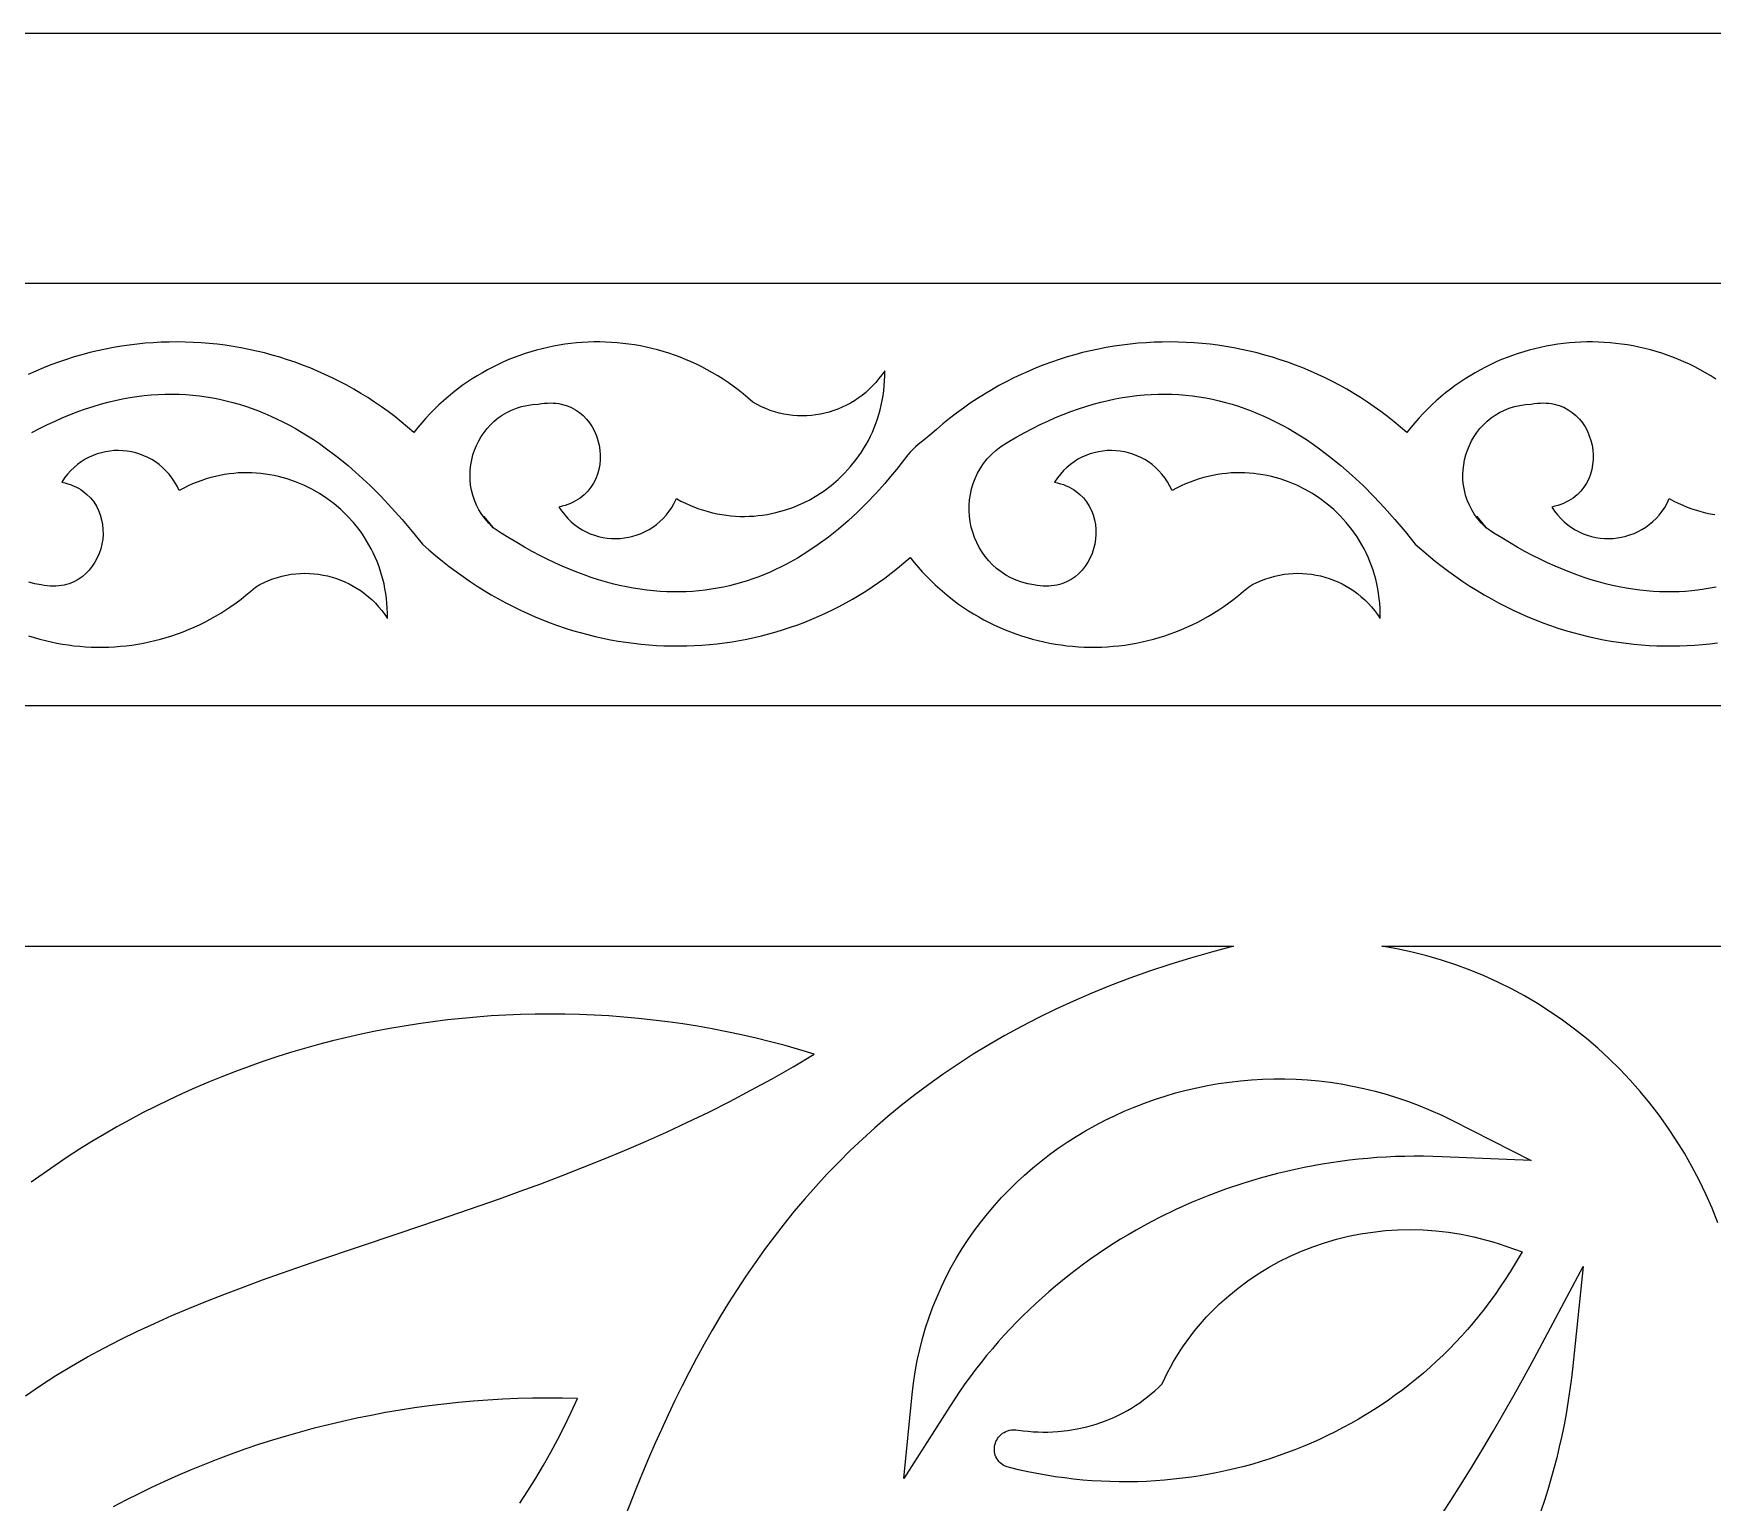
# Model space of a CAD drawing. Extents: x -445 to 570, y -1313 to 85.
# Drawn here: x -199.4 to -112, y 8.6 to 85 of the extents above; entities that cross this region are included whole.
import ezdxf

# ---------------------------------------------------------------- set-up
doc = ezdxf.new("R2010")
doc.units = 0
doc.layers.add('LAYER_1', color=18, linetype='CONTINUOUS')

msp = doc.modelspace()

# ---------------------------------------------------------------- linework, layer by layer
at = {"layer": 'LAYER_1'}
for points in [[(-444.999, -85), (445.001, -85), (445.001, 85), (-444.999, 85)], [(-153.642, 14.161), (-153.572, 14.761), (-153.483, 15.354), (-153.375, 15.938), (-153.248, 16.514), (-153.103, 17.081), (-152.94, 17.64), (-152.76, 18.189), (-152.562, 18.729), (-152.347, 19.26), (-152.116, 19.781), (-151.869, 20.292), (-151.606, 20.793), (-151.328, 21.284), (-151.035, 21.765), (-150.727, 22.235), (-150.405, 22.694), (-150.07, 23.143), (-149.72, 23.58), (-149.358, 24.006), (-148.983, 24.42), (-148.595, 24.823), (-148.196, 25.214), (-147.785, 25.593), (-147.362, 25.96), (-146.929, 26.314), (-146.485, 26.656), (-146.032, 26.984), (-145.568, 27.3), (-145.095, 27.603), (-144.613, 27.892), (-144.122, 28.168), (-143.623, 28.429), (-143.116, 28.677), (-142.602, 28.911), (-142.08, 29.131), (-141.552, 29.336), (-141.017, 29.526), (-140.476, 29.701), (-139.929, 29.862), (-139.378, 30.007), (-138.821, 30.136), (-138.259, 30.251), (-137.694, 30.349), (-137.124, 30.431), (-136.551, 30.497), (-135.975, 30.546), (-135.397, 30.579), (-134.816, 30.596), (-134.233, 30.595), (-133.648, 30.577), (-133.062, 30.542), (-132.476, 30.489), (-131.888, 30.419), (-131.301, 30.331), (-130.714, 30.224), (-130.128, 30.1), (-129.542, 29.957), (-128.958, 29.795), (-128.376, 29.614), (-127.796, 29.415), (-127.218, 29.196), (-126.643, 28.958), (-126.071, 28.7), (-125.503, 28.423), (-121.413, 26.345), (-126.052, 26.543), (-126.54, 26.559), (-127.027, 26.568), (-127.513, 26.569), (-127.997, 26.563), (-128.481, 26.548), (-128.963, 26.526), (-129.444, 26.496), (-129.924, 26.458), (-130.402, 26.413), (-130.878, 26.36), (-131.353, 26.3), (-131.825, 26.232), (-132.296, 26.157), (-132.765, 26.075), (-133.232, 25.985), (-133.696, 25.888), (-134.158, 25.783), (-134.618, 25.672), (-135.076, 25.553), (-135.53, 25.427), (-136.432, 25.155), (-137.323, 24.854), (-138.201, 24.526), (-139.067, 24.171), (-139.92, 23.79), (-140.759, 23.381), (-141.172, 23.167), (-141.582, 22.947), (-141.988, 22.72), (-142.391, 22.487), (-142.789, 22.247), (-143.183, 22.002), (-143.572, 21.75), (-143.958, 21.491), (-144.339, 21.227), (-144.715, 20.957), (-145.087, 20.68), (-145.455, 20.397), (-145.817, 20.109), (-146.175, 19.814), (-146.527, 19.514), (-146.875, 19.208), (-147.218, 18.896), (-147.555, 18.578), (-147.887, 18.255), (-148.214, 17.926), (-148.535, 17.591), (-148.851, 17.251), (-149.161, 16.905), (-149.465, 16.554), (-149.763, 16.197), (-150.056, 15.835), (-150.342, 15.468), (-150.623, 15.095), (-150.897, 14.717), (-151.165, 14.334), (-151.427, 13.946), (-151.682, 13.552), (-154.074, 9.791)], [(-140.629, 14.717), (-140.489, 15.015), (-140.342, 15.308), (-140.188, 15.597), (-140.028, 15.88), (-139.862, 16.159), (-139.689, 16.433), (-139.509, 16.701), (-139.324, 16.965), (-139.133, 17.223), (-138.936, 17.476), (-138.733, 17.724), (-138.524, 17.967), (-138.31, 18.204), (-138.091, 18.436), (-137.867, 18.663), (-137.637, 18.884), (-137.163, 19.309), (-136.671, 19.711), (-136.16, 20.091), (-135.633, 20.447), (-135.09, 20.779), (-134.531, 21.087), (-133.959, 21.37), (-133.375, 21.628), (-132.778, 21.861), (-132.17, 22.067), (-131.553, 22.247), (-130.926, 22.401), (-130.292, 22.527), (-129.651, 22.626), (-129.004, 22.696), (-128.352, 22.738), (-127.696, 22.752), (-127.038, 22.736), (-126.377, 22.69), (-126.047, 22.656), (-125.716, 22.614), (-125.385, 22.565), (-125.055, 22.508), (-124.724, 22.443), (-124.395, 22.37), (-124.065, 22.29), (-123.736, 22.202), (-123.409, 22.106), (-123.082, 22.002), (-121.875, 21.602), (-122.516, 20.557), (-122.766, 20.158), (-123.024, 19.766), (-123.29, 19.381), (-123.563, 19.002), (-123.844, 18.63), (-124.132, 18.264), (-124.427, 17.905), (-124.729, 17.553), (-125.037, 17.208), (-125.353, 16.87), (-125.675, 16.539), (-126.004, 16.215), (-126.339, 15.898), (-126.68, 15.588), (-127.027, 15.285), (-127.38, 14.989), (-127.739, 14.701), (-128.103, 14.42), (-128.473, 14.147), (-128.848, 13.881), (-129.229, 13.622), (-129.614, 13.371), (-130.005, 13.128), (-130.4, 12.892), (-130.8, 12.664), (-131.204, 12.444), (-131.613, 12.232), (-132.026, 12.027), (-132.443, 11.831), (-132.864, 11.642), (-133.289, 11.461), (-133.718, 11.289), (-134.15, 11.125), (-134.586, 10.969), (-135.025, 10.821), (-135.467, 10.681), (-135.913, 10.55), (-136.361, 10.427), (-136.811, 10.313), (-137.265, 10.207), (-137.721, 10.11), (-138.179, 10.022), (-138.639, 9.942), (-139.102, 9.871), (-139.566, 9.808), (-140.033, 9.755), (-140.5, 9.71), (-140.97, 9.675), (-141.441, 9.648), (-141.913, 9.631), (-142.386, 9.622), (-142.86, 9.623), (-143.335, 9.633), (-143.81, 9.652), (-144.286, 9.681), (-144.763, 9.718), (-145.24, 9.766), (-145.717, 9.823), (-146.194, 9.889), (-146.671, 9.965), (-147.147, 10.051), (-147.623, 10.146), (-148.099, 10.251), (-148.574, 10.366), (-148.691, 10.401), (-148.798, 10.444), (-148.895, 10.495), (-148.982, 10.553), (-149.06, 10.616), (-149.129, 10.686), (-149.188, 10.76), (-149.239, 10.839), (-149.28, 10.921), (-149.313, 11.006), (-149.337, 11.094), (-149.353, 11.183), (-149.361, 11.273), (-149.36, 11.364), (-149.351, 11.454), (-149.335, 11.543), (-149.311, 11.631), (-149.279, 11.717), (-149.24, 11.8), (-149.194, 11.879), (-149.141, 11.954), (-149.08, 12.024), (-149.013, 12.089), (-148.939, 12.148), (-148.859, 12.199), (-148.772, 12.244), (-148.679, 12.28), (-148.581, 12.308), (-148.476, 12.326), (-148.365, 12.335), (-148.249, 12.332), (-148.127, 12.319), (-147.868, 12.282), (-147.608, 12.253), (-147.349, 12.231), (-147.089, 12.218), (-146.831, 12.211), (-146.572, 12.213), (-146.058, 12.238), (-145.549, 12.293), (-145.045, 12.377), (-144.548, 12.489), (-144.06, 12.63), (-143.582, 12.798), (-143.115, 12.994), (-142.661, 13.216), (-142.439, 13.338), (-142.221, 13.466), (-142.007, 13.6), (-141.796, 13.741), (-141.59, 13.888), (-141.389, 14.041), (-141.191, 14.201), (-140.999, 14.367), (-140.811, 14.539)]]:
    msp.add_lwpolyline(points, close=True, dxfattribs=at)
for points in [[(-206.76, 72.007), (-155.07, 72.007), (-103.38, 72.007), (-51.689, 72.007), (0.001, 72.007), (51.691, 72.007)], [(-111.797, 67.011), (-112.067, 67.182), (-112.341, 67.345), (-112.617, 67.5), (-112.895, 67.647), (-113.177, 67.786), (-113.461, 67.917), (-113.747, 68.04), (-114.035, 68.155), (-114.326, 68.262), (-114.618, 68.362), (-114.912, 68.454), (-115.208, 68.538), (-115.505, 68.614), (-115.803, 68.682), (-116.102, 68.742), (-116.403, 68.795), (-116.704, 68.84), (-117.006, 68.878), (-117.308, 68.907), (-117.611, 68.929), (-117.914, 68.943), (-118.217, 68.95), (-118.52, 68.949), (-118.823, 68.941), (-119.125, 68.924), (-119.427, 68.9), (-119.728, 68.869), (-120.028, 68.83), (-120.327, 68.784), (-120.626, 68.73), (-120.922, 68.668), (-121.218, 68.599), (-121.511, 68.523), (-121.803, 68.439), (-122.093, 68.348), (-122.382, 68.249), (-122.667, 68.143), (-122.951, 68.029), (-123.232, 67.908), (-123.51, 67.78), (-123.786, 67.644), (-124.058, 67.502), (-124.328, 67.351), (-124.594, 67.194), (-124.857, 67.029), (-125.116, 66.857), (-125.371, 66.678), (-125.623, 66.491), (-125.87, 66.298), (-126.114, 66.097), (-126.353, 65.889), (-126.588, 65.673), (-126.818, 65.451), (-127.043, 65.222), (-127.263, 64.985), (-127.478, 64.741), (-127.688, 64.491), (-127.893, 64.233), (-128.221, 64.519), (-128.553, 64.796), (-128.891, 65.065), (-129.235, 65.325), (-129.583, 65.576), (-129.935, 65.818), (-130.292, 66.051), (-130.654, 66.275), (-131.02, 66.491), (-131.39, 66.697), (-131.764, 66.895), (-132.141, 67.084), (-132.522, 67.264), (-132.906, 67.434), (-133.294, 67.596), (-133.685, 67.749), (-134.078, 67.893), (-134.474, 68.027), (-134.873, 68.153), (-135.274, 68.269), (-135.677, 68.377), (-136.083, 68.475), (-136.49, 68.564), (-136.899, 68.644), (-137.309, 68.714), (-137.721, 68.776), (-138.134, 68.828), (-138.548, 68.871), (-138.963, 68.905), (-139.378, 68.929), (-139.794, 68.944), (-140.211, 68.95), (-140.627, 68.946), (-141.044, 68.933), (-141.46, 68.911), (-141.876, 68.879), (-142.292, 68.838), (-142.707, 68.788), (-143.121, 68.728), (-143.535, 68.658), (-143.947, 68.579), (-144.358, 68.491), (-144.767, 68.393), (-145.174, 68.285), (-145.58, 68.168), (-145.984, 68.041), (-146.386, 67.905), (-146.785, 67.759), (-147.182, 67.603), (-147.576, 67.438), (-147.967, 67.263), (-148.356, 67.078), (-148.741, 66.883), (-149.123, 66.679), (-149.501, 66.465), (-149.876, 66.241), (-150.247, 66.008), (-150.614, 65.765), (-150.977, 65.511), (-151.335, 65.248), (-151.689, 64.975), (-152.038, 64.693), (-152.382, 64.4), (-152.722, 64.097), (-153.017, 63.849), (-153.322, 63.609), (-153.47, 63.485), (-153.613, 63.356), (-153.746, 63.219), (-153.869, 63.071), (-154.161, 62.687), (-154.458, 62.311), (-154.761, 61.943), (-155.07, 61.581), (-155.53, 61.067), (-156.002, 60.571), (-156.485, 60.094), (-156.979, 59.638), (-157.484, 59.203), (-158, 58.791), (-158.527, 58.403), (-159.066, 58.039), (-159.616, 57.7), (-160.177, 57.388), (-160.462, 57.242), (-160.749, 57.103), (-161.04, 56.972), (-161.333, 56.847), (-161.629, 56.731), (-161.928, 56.621), (-162.23, 56.519), (-162.535, 56.425), (-162.843, 56.339), (-163.153, 56.261), (-163.467, 56.191), (-163.783, 56.129), (-164.102, 56.076), (-164.424, 56.031), (-164.749, 55.995), (-165.077, 55.968), (-165.408, 55.949), (-165.741, 55.94), (-166.078, 55.94), (-166.418, 55.949), (-166.76, 55.967), (-167.105, 55.995), (-167.454, 56.033), (-167.805, 56.08), (-168.159, 56.137), (-168.516, 56.205), (-168.877, 56.282), (-169.24, 56.37), (-169.606, 56.468), (-169.975, 56.577), (-170.347, 56.696), (-170.722, 56.826), (-171.1, 56.968), (-171.481, 57.12), (-171.864, 57.283), (-172.251, 57.458), (-172.641, 57.644), (-173.034, 57.841), (-173.43, 58.051), (-173.829, 58.272), (-174.231, 58.505), (-174.636, 58.75), (-175.044, 59.007), (-175.455, 59.277), (-175.941, 59.874), (-175.467, 59.296), (-175.683, 59.511), (-175.876, 59.736), (-176.047, 59.97), (-176.196, 60.212), (-176.324, 60.46), (-176.431, 60.714), (-176.516, 60.972), (-176.582, 61.234), (-176.628, 61.498), (-176.654, 61.763), (-176.661, 62.028), (-176.649, 62.292), (-176.619, 62.554), (-176.572, 62.813), (-176.506, 63.068), (-176.424, 63.317), (-176.325, 63.56), (-176.209, 63.796), (-176.078, 64.023), (-175.931, 64.241), (-175.769, 64.448), (-175.593, 64.643), (-175.402, 64.825), (-175.197, 64.993), (-174.978, 65.147), (-174.747, 65.284), (-174.502, 65.404), (-174.246, 65.506), (-173.977, 65.588), (-173.697, 65.65), (-173.406, 65.691), (-173.104, 65.709), (-172.942, 65.739), (-172.783, 65.76), (-172.627, 65.772), (-172.476, 65.777), (-172.328, 65.773), (-172.184, 65.762), (-172.044, 65.744), (-171.908, 65.718), (-171.647, 65.646), (-171.403, 65.548), (-171.175, 65.426), (-170.964, 65.282), (-170.771, 65.119), (-170.595, 64.937), (-170.438, 64.74), (-170.299, 64.528), (-170.179, 64.304), (-170.079, 64.07), (-169.998, 63.828), (-169.938, 63.58), (-169.898, 63.327), (-169.879, 63.072), (-169.881, 62.817), (-169.905, 62.564), (-169.951, 62.314), (-170.02, 62.069), (-170.111, 61.832), (-170.226, 61.604), (-170.365, 61.388), (-170.527, 61.186), (-170.714, 60.998), (-170.817, 60.911), (-170.926, 60.828), (-171.042, 60.75), (-171.164, 60.677), (-171.292, 60.609), (-171.427, 60.547), (-171.568, 60.491), (-171.715, 60.441), (-171.87, 60.397), (-172.031, 60.359), (-171.886, 60.144), (-171.73, 59.944), (-171.564, 59.76), (-171.388, 59.59), (-171.204, 59.436), (-171.012, 59.297), (-170.814, 59.173), (-170.609, 59.064), (-170.399, 58.97), (-170.184, 58.89), (-169.965, 58.826), (-169.744, 58.776), (-169.52, 58.741), (-169.295, 58.721), (-169.069, 58.715), (-168.844, 58.724), (-168.619, 58.747), (-168.397, 58.785), (-168.177, 58.837), (-167.96, 58.904), (-167.747, 58.984), (-167.54, 59.079), (-167.338, 59.188), (-167.143, 59.311), (-166.955, 59.448), (-166.775, 59.599), (-166.604, 59.764), (-166.443, 59.943), (-166.293, 60.136), (-166.154, 60.342), (-166.027, 60.562), (-165.913, 60.796), (-165.681, 60.672), (-165.448, 60.557), (-165.213, 60.452), (-164.977, 60.356), (-164.741, 60.269), (-164.504, 60.19), (-164.266, 60.121), (-164.028, 60.06), (-163.789, 60.008), (-163.551, 59.964), (-163.312, 59.929), (-163.074, 59.902), (-162.836, 59.884), (-162.599, 59.873), (-162.362, 59.87), (-162.126, 59.876), (-161.891, 59.889), (-161.658, 59.91), (-161.426, 59.938), (-161.195, 59.974), (-160.966, 60.018), (-160.739, 60.068), (-160.292, 60.191), (-159.854, 60.342), (-159.426, 60.52), (-159.011, 60.724), (-158.609, 60.954), (-158.222, 61.209), (-157.85, 61.488), (-157.496, 61.79), (-157.161, 62.114), (-156.846, 62.46), (-156.552, 62.827), (-156.413, 63.017), (-156.28, 63.213), (-156.154, 63.414), (-156.033, 63.619), (-155.919, 63.829), (-155.811, 64.043), (-155.709, 64.261), (-155.615, 64.484), (-155.527, 64.711), (-155.447, 64.942), (-155.374, 65.177), (-155.308, 65.416), (-155.25, 65.659), (-155.2, 65.906), (-155.158, 66.156), (-155.124, 66.409), (-155.098, 66.666), (-155.08, 66.926), (-155.071, 67.189), (-155.071, 67.456), (-155.216, 67.243), (-155.369, 67.04), (-155.531, 66.846), (-155.7, 66.662), (-155.876, 66.488), (-156.06, 66.324), (-156.249, 66.17), (-156.445, 66.025), (-156.647, 65.891), (-156.854, 65.767), (-157.066, 65.653), (-157.282, 65.55), (-157.503, 65.457), (-157.727, 65.375), (-157.955, 65.304), (-158.185, 65.243), (-158.418, 65.193), (-158.653, 65.154), (-158.89, 65.127), (-159.128, 65.11), (-159.367, 65.105), (-159.606, 65.111), (-159.846, 65.128), (-160.085, 65.158), (-160.324, 65.198), (-160.561, 65.251), (-160.797, 65.315), (-161.031, 65.391), (-161.263, 65.48), (-161.492, 65.58), (-161.718, 65.693), (-161.941, 65.818), (-162.189, 66.037), (-162.442, 66.248), (-162.698, 66.451), (-162.958, 66.646), (-163.221, 66.832), (-163.488, 67.011), (-163.758, 67.182), (-164.031, 67.345), (-164.307, 67.5), (-164.586, 67.647), (-164.867, 67.786), (-165.151, 67.917), (-165.437, 68.04), (-165.726, 68.155), (-166.016, 68.262), (-166.308, 68.362), (-166.602, 68.454), (-166.898, 68.538), (-167.195, 68.614), (-167.493, 68.682), (-167.793, 68.742), (-168.093, 68.795), (-168.394, 68.84), (-168.696, 68.878), (-168.999, 68.907), (-169.301, 68.929), (-169.604, 68.943), (-169.907, 68.95), (-170.21, 68.949), (-170.513, 68.941), (-170.815, 68.924), (-171.117, 68.9), (-171.418, 68.869), (-171.718, 68.83), (-172.018, 68.784), (-172.316, 68.73), (-172.613, 68.668), (-172.908, 68.599), (-173.202, 68.523), (-173.494, 68.439), (-173.784, 68.348), (-174.072, 68.249), (-174.358, 68.143), (-174.641, 68.029), (-174.922, 67.908), (-175.2, 67.78), (-175.476, 67.644), (-175.748, 67.502), (-176.018, 67.351), (-176.284, 67.194), (-176.547, 67.029), (-176.806, 66.857), (-177.062, 66.678), (-177.313, 66.491), (-177.561, 66.298), (-177.804, 66.097), (-178.043, 65.889), (-178.278, 65.673), (-178.508, 65.451), (-178.733, 65.222), (-178.953, 64.985), (-179.169, 64.741), (-179.379, 64.491), (-179.583, 64.233), (-179.911, 64.519), (-180.244, 64.796), (-180.582, 65.065), (-180.925, 65.325), (-181.273, 65.576), (-181.626, 65.818), (-181.983, 66.051), (-182.344, 66.275), (-182.71, 66.491), (-183.08, 66.697), (-183.454, 66.895), (-183.831, 67.084), (-184.212, 67.264), (-184.597, 67.434), (-184.984, 67.596), (-185.375, 67.749), (-185.768, 67.893), (-186.164, 68.027), (-186.563, 68.153), (-186.964, 68.269), (-187.368, 68.377), (-187.773, 68.475), (-188.18, 68.564), (-188.589, 68.644), (-188.999, 68.714), (-189.411, 68.776), (-189.824, 68.828), (-190.238, 68.871), (-190.653, 68.905), (-191.068, 68.929), (-191.484, 68.944), (-191.901, 68.95), (-192.317, 68.946), (-192.734, 68.933), (-193.151, 68.911), (-193.567, 68.879), (-193.982, 68.838), (-194.397, 68.788), (-194.812, 68.728), (-195.225, 68.658), (-195.637, 68.579), (-196.048, 68.491), (-196.457, 68.393), (-196.865, 68.285), (-197.271, 68.168), (-197.674, 68.041), (-198.076, 67.905), (-198.475, 67.759), (-198.872, 67.603), (-199.266, 67.438), (-199.658, 67.263)], [(-199.473, 64.232), (-199.067, 64.446), (-198.662, 64.647), (-198.26, 64.836), (-197.861, 65.012), (-197.464, 65.175), (-197.07, 65.327), (-196.678, 65.466), (-196.288, 65.593), (-195.901, 65.709), (-195.516, 65.812), (-195.134, 65.904), (-194.755, 65.984), (-194.377, 66.053), (-194.003, 66.111), (-193.63, 66.157), (-193.261, 66.192), (-192.893, 66.217), (-192.528, 66.231), (-192.166, 66.234), (-191.806, 66.226), (-191.448, 66.209), (-191.093, 66.181), (-190.741, 66.142), (-190.391, 66.094), (-190.043, 66.036), (-189.698, 65.968), (-189.355, 65.891), (-189.014, 65.804), (-188.676, 65.707), (-188.341, 65.602), (-188.008, 65.487), (-187.677, 65.363), (-187.349, 65.231), (-187.023, 65.089), (-186.7, 64.939), (-186.379, 64.781), (-186.06, 64.614), (-185.744, 64.439), (-185.431, 64.256), (-185.119, 64.064), (-184.811, 63.865), (-184.504, 63.659), (-184.2, 63.444), (-183.6, 62.993), (-183.009, 62.513), (-182.427, 62.006), (-181.856, 61.471), (-181.293, 60.911), (-180.741, 60.325), (-180.198, 59.716), (-179.665, 59.084), (-179.141, 58.43), (-178.797, 58.125), (-178.449, 57.828), (-178.098, 57.541), (-177.743, 57.263), (-177.385, 56.995), (-177.024, 56.735), (-176.66, 56.485), (-176.293, 56.244), (-175.924, 56.013), (-175.552, 55.79), (-175.177, 55.577), (-174.8, 55.372), (-174.421, 55.177), (-174.039, 54.991), (-173.656, 54.814), (-173.271, 54.646), (-172.884, 54.486), (-172.496, 54.336), (-172.106, 54.195), (-171.714, 54.062), (-171.322, 53.939), (-170.928, 53.824), (-170.534, 53.718), (-170.138, 53.621), (-169.742, 53.533), (-169.345, 53.454), (-168.948, 53.383), (-168.55, 53.321), (-168.153, 53.267), (-167.755, 53.222), (-167.357, 53.186), (-166.959, 53.159), (-166.562, 53.14), (-166.165, 53.129), (-165.768, 53.127), (-165.373, 53.134), (-164.978, 53.149), (-164.584, 53.172), (-164.19, 53.204), (-163.799, 53.245), (-163.408, 53.293), (-163.019, 53.35), (-162.631, 53.416), (-162.245, 53.489), (-161.861, 53.571), (-161.479, 53.661), (-161.099, 53.76), (-160.721, 53.866), (-160.345, 53.981), (-159.972, 54.104), (-159.601, 54.235), (-159.233, 54.374), (-158.867, 54.521), (-158.505, 54.676), (-158.146, 54.84), (-157.79, 55.011), (-157.437, 55.19), (-157.087, 55.377), (-156.742, 55.572), (-156.399, 55.775), (-156.061, 55.986), (-155.727, 56.205), (-155.396, 56.431), (-155.07, 56.665), (-154.731, 56.92), (-154.397, 57.184), (-154.069, 57.456), (-153.746, 57.736), (-153.541, 57.48), (-153.33, 57.231), (-153.115, 56.99), (-152.894, 56.755), (-152.669, 56.527), (-152.439, 56.306), (-152.204, 56.093), (-151.965, 55.887), (-151.721, 55.687), (-151.474, 55.495), (-151.222, 55.31), (-150.967, 55.133), (-150.708, 54.962), (-150.445, 54.799), (-150.179, 54.643), (-149.91, 54.494), (-149.638, 54.352), (-149.363, 54.218), (-149.085, 54.091), (-148.804, 53.971), (-148.521, 53.859), (-148.236, 53.754), (-147.949, 53.656), (-147.659, 53.566), (-147.368, 53.483), (-147.075, 53.408), (-146.78, 53.34), (-146.484, 53.279), (-146.186, 53.226), (-145.888, 53.18), (-145.588, 53.142), (-145.288, 53.111), (-144.987, 53.088), (-144.685, 53.073), (-144.384, 53.065), (-144.081, 53.064), (-143.779, 53.072), (-143.477, 53.086), (-143.175, 53.109), (-142.874, 53.139), (-142.573, 53.177), (-142.272, 53.222), (-141.973, 53.275), (-141.674, 53.336), (-141.377, 53.404), (-141.081, 53.481), (-140.786, 53.565), (-140.493, 53.657), (-140.201, 53.756), (-139.912, 53.864), (-139.624, 53.979), (-139.339, 54.102), (-139.056, 54.233), (-138.775, 54.372), (-138.497, 54.518), (-138.222, 54.673), (-137.95, 54.835), (-137.68, 55.006), (-137.414, 55.184), (-137.152, 55.371), (-136.893, 55.565), (-136.637, 55.768), (-136.386, 55.978), (-136.138, 56.196), (-135.915, 56.321), (-135.689, 56.434), (-135.46, 56.535), (-135.228, 56.623), (-134.994, 56.699), (-134.758, 56.764), (-134.521, 56.816), (-134.282, 56.857), (-134.043, 56.886), (-133.803, 56.904), (-133.564, 56.91), (-133.325, 56.904), (-133.087, 56.888), (-132.85, 56.86), (-132.615, 56.821), (-132.382, 56.771), (-132.152, 56.711), (-131.924, 56.639), (-131.7, 56.557), (-131.479, 56.464), (-131.263, 56.361), (-131.051, 56.247), (-130.844, 56.123), (-130.642, 55.989), (-130.446, 55.845), (-130.257, 55.69), (-130.073, 55.526), (-129.897, 55.352), (-129.728, 55.168), (-129.566, 54.974), (-129.413, 54.771), (-129.268, 54.559), (-129.268, 54.825), (-129.277, 55.088), (-129.295, 55.348), (-129.321, 55.605), (-129.355, 55.859), (-129.397, 56.109), (-129.447, 56.355), (-129.505, 56.598), (-129.571, 56.837), (-129.644, 57.072), (-129.724, 57.303), (-129.812, 57.53), (-129.906, 57.753), (-130.008, 57.972), (-130.116, 58.186), (-130.23, 58.396), (-130.351, 58.601), (-130.477, 58.801), (-130.61, 58.997), (-130.749, 59.188), (-131.043, 59.554), (-131.358, 59.9), (-131.693, 60.224), (-132.047, 60.526), (-132.419, 60.805), (-132.806, 61.06), (-133.208, 61.29), (-133.623, 61.494), (-134.051, 61.672), (-134.489, 61.823), (-134.936, 61.946), (-135.163, 61.997), (-135.392, 62.04), (-135.623, 62.076), (-135.855, 62.105), (-136.088, 62.125), (-136.323, 62.139), (-136.559, 62.144), (-136.796, 62.141), (-137.033, 62.131), (-137.271, 62.112), (-137.509, 62.085), (-137.748, 62.05), (-137.986, 62.006), (-138.225, 61.954), (-138.463, 61.893), (-138.701, 61.824), (-138.938, 61.746), (-139.174, 61.658), (-139.41, 61.562), (-139.645, 61.457), (-139.878, 61.342), (-140.11, 61.218), (-140.224, 61.452), (-140.351, 61.672), (-140.49, 61.879), (-140.64, 62.071), (-140.801, 62.25), (-140.972, 62.415), (-141.152, 62.566), (-141.34, 62.703), (-141.535, 62.826), (-141.737, 62.935), (-141.944, 63.03), (-142.157, 63.111), (-142.374, 63.177), (-142.594, 63.229), (-142.816, 63.267), (-143.041, 63.29), (-143.266, 63.299), (-143.492, 63.293), (-143.717, 63.273), (-143.941, 63.238), (-144.162, 63.188), (-144.381, 63.124), (-144.596, 63.045), (-144.806, 62.951), (-145.011, 62.842), (-145.209, 62.718), (-145.401, 62.578), (-145.585, 62.424), (-145.761, 62.255), (-145.927, 62.07), (-146.083, 61.87), (-146.228, 61.655), (-146.067, 61.618), (-145.912, 61.574), (-145.765, 61.523), (-145.624, 61.467), (-145.489, 61.405), (-145.361, 61.337), (-145.239, 61.264), (-145.123, 61.186), (-144.911, 61.016), (-144.724, 60.829), (-144.562, 60.626), (-144.423, 60.41), (-144.308, 60.182), (-144.217, 59.945), (-144.148, 59.701), (-144.102, 59.451), (-144.078, 59.197), (-144.076, 58.942), (-144.095, 58.687), (-144.135, 58.434), (-144.195, 58.186), (-144.276, 57.944), (-144.376, 57.71), (-144.496, 57.486), (-144.635, 57.275), (-144.792, 57.077), (-144.968, 56.896), (-145.161, 56.732), (-145.372, 56.588), (-145.6, 56.467), (-145.844, 56.369), (-145.972, 56.329), (-146.105, 56.297), (-146.241, 56.271), (-146.381, 56.252), (-146.525, 56.241), (-146.673, 56.238), (-146.824, 56.242), (-146.98, 56.255), (-147.139, 56.276), (-147.301, 56.306), (-147.623, 56.365), (-147.931, 56.447), (-148.224, 56.551), (-148.502, 56.675), (-148.765, 56.819), (-149.012, 56.98), (-149.243, 57.158), (-149.458, 57.352), (-149.657, 57.56), (-149.839, 57.781), (-150.004, 58.014), (-150.151, 58.258), (-150.281, 58.511), (-150.393, 58.773), (-150.487, 59.042), (-150.562, 59.316), (-150.619, 59.595), (-150.656, 59.878), (-150.675, 60.162), (-150.673, 60.448), (-150.652, 60.733), (-150.61, 61.017), (-150.548, 61.299), (-150.465, 61.576), (-150.361, 61.849), (-150.236, 62.115), (-150.089, 62.373), (-149.92, 62.623), (-149.729, 62.863), (-149.515, 63.092), (-149.278, 63.308), (-149.019, 63.511), (-148.604, 63.764), (-148.193, 64.005), (-147.783, 64.232), (-147.376, 64.446), (-146.972, 64.647), (-146.57, 64.836), (-146.171, 65.012), (-145.774, 65.175), (-145.379, 65.327), (-144.987, 65.466), (-144.598, 65.593), (-144.211, 65.709), (-143.826, 65.812), (-143.444, 65.904), (-143.064, 65.984), (-142.687, 66.053), (-142.312, 66.111), (-141.94, 66.157), (-141.57, 66.192), (-141.203, 66.217), (-140.838, 66.231), (-140.476, 66.234), (-140.116, 66.226), (-139.758, 66.209), (-139.403, 66.181), (-139.05, 66.142), (-138.7, 66.094), (-138.353, 66.036), (-138.007, 65.968), (-137.664, 65.891), (-137.324, 65.804), (-136.986, 65.707), (-136.651, 65.602), (-136.317, 65.487), (-135.987, 65.363), (-135.659, 65.231), (-135.333, 65.089), (-135.009, 64.939), (-134.689, 64.781), (-134.37, 64.614), (-134.054, 64.439), (-133.74, 64.256), (-133.429, 64.064), (-133.12, 63.865), (-132.814, 63.659), (-132.51, 63.444), (-131.909, 62.993), (-131.318, 62.513), (-130.737, 62.006), (-130.165, 61.471), (-129.603, 60.911), (-129.051, 60.325), (-128.508, 59.716), (-127.975, 59.084), (-127.451, 58.43), (-127.107, 58.125), (-126.759, 57.828), (-126.408, 57.541), (-126.053, 57.263), (-125.695, 56.995), (-125.334, 56.735), (-124.97, 56.485), (-124.603, 56.244), (-124.234, 56.013), (-123.861, 55.79), (-123.487, 55.577), (-123.11, 55.372), (-122.731, 55.177), (-122.349, 54.991), (-121.966, 54.814), (-121.581, 54.646), (-121.194, 54.486), (-120.805, 54.336), (-120.415, 54.195), (-120.024, 54.062), (-119.632, 53.939), (-119.238, 53.824), (-118.843, 53.718), (-118.448, 53.621), (-118.052, 53.533), (-117.655, 53.454), (-117.258, 53.383), (-116.86, 53.321), (-116.462, 53.267), (-116.065, 53.222), (-115.667, 53.186), (-115.269, 53.159), (-114.872, 53.14), (-114.475, 53.129), (-114.078, 53.127), (-113.682, 53.134), (-113.287, 53.149), (-112.893, 53.172), (-112.5, 53.204), (-112.108, 53.245), (-111.718, 53.293)], [(-111.776, 56.191), (-112.093, 56.129), (-112.412, 56.076), (-112.734, 56.031), (-113.059, 55.995), (-113.387, 55.968), (-113.717, 55.949), (-114.051, 55.94), (-114.388, 55.94), (-114.727, 55.949), (-115.07, 55.967), (-115.415, 55.995), (-115.763, 56.033), (-116.115, 56.08), (-116.469, 56.137), (-116.826, 56.205), (-117.186, 56.282), (-117.549, 56.37), (-117.915, 56.468), (-118.284, 56.577), (-118.656, 56.696), (-119.031, 56.826), (-119.409, 56.968), (-119.79, 57.12), (-120.174, 57.283), (-120.561, 57.458), (-120.951, 57.644), (-121.344, 57.841), (-121.74, 58.051), (-122.139, 58.272), (-122.541, 58.505), (-122.946, 58.75), (-123.354, 59.007), (-123.765, 59.277), (-124.251, 59.874), (-123.777, 59.296), (-123.993, 59.511), (-124.186, 59.736), (-124.357, 59.97), (-124.506, 60.212), (-124.634, 60.46), (-124.74, 60.714), (-124.826, 60.972), (-124.892, 61.234), (-124.937, 61.498), (-124.964, 61.763), (-124.971, 62.028), (-124.959, 62.292), (-124.929, 62.554), (-124.881, 62.813), (-124.816, 63.068), (-124.734, 63.317), (-124.634, 63.56), (-124.519, 63.796), (-124.388, 64.023), (-124.241, 64.241), (-124.079, 64.448), (-123.902, 64.643), (-123.711, 64.825), (-123.506, 64.993), (-123.288, 65.147), (-123.056, 65.284), (-122.812, 65.404), (-122.556, 65.506), (-122.287, 65.588), (-122.007, 65.65), (-121.716, 65.691), (-121.414, 65.709), (-121.251, 65.739), (-121.092, 65.76), (-120.937, 65.772), (-120.786, 65.777), (-120.638, 65.773), (-120.494, 65.762), (-120.354, 65.744), (-120.217, 65.718), (-119.957, 65.646), (-119.712, 65.548), (-119.485, 65.426), (-119.274, 65.282), (-119.081, 65.119), (-118.905, 64.937), (-118.748, 64.74), (-118.609, 64.528), (-118.489, 64.304), (-118.389, 64.07), (-118.308, 63.828), (-118.247, 63.58), (-118.207, 63.327), (-118.188, 63.072), (-118.191, 62.817), (-118.215, 62.564), (-118.261, 62.314), (-118.33, 62.069), (-118.421, 61.832), (-118.536, 61.604), (-118.674, 61.388), (-118.837, 61.186), (-119.024, 60.998), (-119.127, 60.911), (-119.236, 60.828), (-119.352, 60.75), (-119.473, 60.677), (-119.602, 60.609), (-119.736, 60.547), (-119.877, 60.491), (-120.025, 60.441), (-120.18, 60.397), (-120.341, 60.359), (-120.196, 60.144), (-120.04, 59.944), (-119.873, 59.76), (-119.698, 59.59), (-119.514, 59.436), (-119.322, 59.297), (-119.123, 59.173), (-118.919, 59.064), (-118.708, 58.97), (-118.494, 58.89), (-118.275, 58.826), (-118.054, 58.776), (-117.83, 58.741), (-117.605, 58.721), (-117.379, 58.715), (-117.154, 58.724), (-116.929, 58.747), (-116.706, 58.785), (-116.486, 58.837), (-116.27, 58.904), (-116.057, 58.984), (-115.849, 59.079), (-115.648, 59.188), (-115.452, 59.311), (-115.265, 59.448), (-115.085, 59.599), (-114.914, 59.764), (-114.753, 59.943), (-114.603, 60.136), (-114.463, 60.342), (-114.336, 60.562), (-114.222, 60.796), (-113.99, 60.672), (-113.757, 60.557), (-113.523, 60.452), (-113.287, 60.356), (-113.051, 60.269), (-112.814, 60.19), (-112.576, 60.121), (-112.337, 60.06), (-112.099, 60.008), (-111.86, 59.964)], [(-199.639, 53.656), (-199.349, 53.566), (-199.058, 53.483), (-198.765, 53.408), (-198.47, 53.34), (-198.174, 53.279), (-197.877, 53.226), (-197.578, 53.18), (-197.279, 53.142), (-196.978, 53.111), (-196.677, 53.088), (-196.376, 53.073), (-196.074, 53.065), (-195.772, 53.064), (-195.469, 53.072), (-195.167, 53.086), (-194.865, 53.109), (-194.564, 53.139), (-194.263, 53.177), (-193.962, 53.222), (-193.663, 53.275), (-193.364, 53.336), (-193.067, 53.404), (-192.771, 53.481), (-192.476, 53.565), (-192.183, 53.657), (-191.891, 53.756), (-191.602, 53.864), (-191.314, 53.979), (-191.029, 54.102), (-190.746, 54.233), (-190.465, 54.372), (-190.187, 54.518), (-189.912, 54.673), (-189.64, 54.835), (-189.371, 55.006), (-189.105, 55.184), (-188.842, 55.371), (-188.583, 55.565), (-188.327, 55.768), (-188.076, 55.978), (-187.828, 56.196), (-187.606, 56.321), (-187.38, 56.434), (-187.151, 56.535), (-186.919, 56.623), (-186.685, 56.699), (-186.449, 56.764), (-186.211, 56.816), (-185.972, 56.857), (-185.733, 56.886), (-185.494, 56.904), (-185.254, 56.91), (-185.015, 56.904), (-184.777, 56.888), (-184.54, 56.86), (-184.305, 56.821), (-184.072, 56.771), (-183.842, 56.711), (-183.614, 56.639), (-183.39, 56.557), (-183.17, 56.464), (-182.953, 56.361), (-182.741, 56.247), (-182.534, 56.123), (-182.333, 55.989), (-182.137, 55.845), (-181.947, 55.69), (-181.763, 55.526), (-181.587, 55.352), (-181.418, 55.168), (-181.257, 54.974), (-181.103, 54.771), (-180.959, 54.559), (-180.959, 54.825), (-180.968, 55.088), (-180.985, 55.348), (-181.011, 55.605), (-181.045, 55.859), (-181.087, 56.109), (-181.138, 56.355), (-181.196, 56.598), (-181.261, 56.837), (-181.334, 57.072), (-181.415, 57.303), (-181.502, 57.53), (-181.597, 57.753), (-181.698, 57.972), (-181.806, 58.186), (-181.92, 58.396), (-182.041, 58.601), (-182.168, 58.801), (-182.301, 58.997), (-182.439, 59.188), (-182.733, 59.554), (-183.048, 59.9), (-183.384, 60.224), (-183.738, 60.526), (-184.109, 60.805), (-184.496, 61.06), (-184.898, 61.29), (-185.313, 61.494), (-185.741, 61.672), (-186.179, 61.823), (-186.627, 61.946), (-186.854, 61.997), (-187.083, 62.04), (-187.313, 62.076), (-187.545, 62.105), (-187.779, 62.125), (-188.013, 62.139), (-188.249, 62.144), (-188.486, 62.141), (-188.723, 62.131), (-188.961, 62.112), (-189.199, 62.085), (-189.438, 62.05), (-189.677, 62.006), (-189.915, 61.954), (-190.153, 61.893), (-190.391, 61.824), (-190.628, 61.746), (-190.865, 61.658), (-191.1, 61.562), (-191.335, 61.457), (-191.568, 61.342), (-191.8, 61.218), (-191.914, 61.452), (-192.041, 61.672), (-192.18, 61.879), (-192.331, 62.071), (-192.492, 62.25), (-192.662, 62.415), (-192.842, 62.566), (-193.03, 62.703), (-193.225, 62.826), (-193.427, 62.935), (-193.635, 63.03), (-193.847, 63.111), (-194.064, 63.177), (-194.284, 63.229), (-194.507, 63.267), (-194.731, 63.29), (-194.957, 63.299), (-195.182, 63.293), (-195.407, 63.273), (-195.631, 63.238), (-195.853, 63.188), (-196.071, 63.124), (-196.286, 63.045), (-196.496, 62.951), (-196.701, 62.842), (-196.9, 62.718), (-197.091, 62.578), (-197.275, 62.424), (-197.451, 62.255), (-197.617, 62.07), (-197.773, 61.87), (-197.918, 61.655), (-197.757, 61.618), (-197.603, 61.574), (-197.455, 61.523), (-197.314, 61.467), (-197.179, 61.405), (-197.051, 61.337), (-196.929, 61.264), (-196.814, 61.186), (-196.602, 61.016), (-196.415, 60.829), (-196.252, 60.626), (-196.113, 60.41), (-195.999, 60.182), (-195.907, 59.945), (-195.838, 59.701), (-195.792, 59.451), (-195.768, 59.197), (-195.766, 58.942), (-195.785, 58.687), (-195.825, 58.434), (-195.886, 58.186), (-195.966, 57.944), (-196.067, 57.71), (-196.186, 57.486), (-196.325, 57.275), (-196.483, 57.077), (-196.658, 56.896), (-196.851, 56.732), (-197.062, 56.588), (-197.29, 56.467), (-197.534, 56.369), (-197.663, 56.329), (-197.795, 56.297), (-197.931, 56.271), (-198.071, 56.252), (-198.215, 56.241), (-198.363, 56.238), (-198.515, 56.242), (-198.67, 56.255), (-198.829, 56.276), (-198.992, 56.306), (-199.314, 56.365), (-199.621, 56.447)], [(51.691, 50.007), (0.001, 50.007), (-51.689, 50.007), (-103.38, 50.007), (-155.07, 50.007), (-206.76, 50.007)], [(-217.64, 37.5), (-168.878, 37.497), (-155.969, 37.497), (-136.92, 37.498), (-138.051, 37.199), (-139.156, 36.883), (-140.234, 36.551), (-141.287, 36.202), (-142.313, 35.837), (-143.314, 35.456), (-144.291, 35.059), (-145.242, 34.648), (-146.17, 34.221), (-147.074, 33.78), (-147.955, 33.325), (-148.814, 32.856), (-149.649, 32.373), (-150.463, 31.876), (-151.255, 31.367), (-152.026, 30.845), (-152.777, 30.311), (-153.507, 29.765), (-154.217, 29.206), (-154.907, 28.637), (-155.579, 28.056), (-156.232, 27.465), (-156.866, 26.863), (-157.483, 26.251), (-158.082, 25.629), (-158.664, 24.997), (-159.229, 24.356), (-159.779, 23.707), (-160.312, 23.048), (-160.83, 22.382), (-161.333, 21.707), (-161.822, 21.025), (-162.296, 20.335), (-162.756, 19.639), (-163.204, 18.935), (-163.638, 18.226), (-164.06, 17.51), (-164.47, 16.788), (-164.868, 16.061), (-165.254, 15.329), (-165.63, 14.592), (-165.995, 13.85), (-166.351, 13.104), (-166.697, 12.355), (-167.033, 11.601), (-167.361, 10.845), (-167.68, 10.085), (-167.991, 9.323), (-168.592, 7.792)], [(-111.694, 23.107), (-111.995, 23.861), (-112.321, 24.6), (-112.67, 25.325), (-113.043, 26.035), (-113.439, 26.729), (-113.858, 27.407), (-114.298, 28.068), (-114.759, 28.712), (-115.241, 29.338), (-115.744, 29.946), (-116.266, 30.536), (-116.807, 31.106), (-117.366, 31.656), (-117.944, 32.186), (-118.539, 32.696), (-119.151, 33.184), (-119.779, 33.65), (-120.424, 34.094), (-121.083, 34.516), (-121.757, 34.914), (-122.446, 35.288), (-123.148, 35.638), (-123.863, 35.962), (-124.591, 36.262), (-125.331, 36.536), (-126.082, 36.783), (-126.844, 37.004), (-127.617, 37.197), (-128.4, 37.362), (-129.191, 37.499), (-111.168, 37.497)], [(-199.809, 14.098), (-199.025, 14.636), (-198.224, 15.153), (-197.407, 15.649), (-196.573, 16.127), (-195.724, 16.587), (-194.859, 17.03), (-193.98, 17.458), (-193.087, 17.872), (-192.18, 18.273), (-191.26, 18.663), (-190.327, 19.042), (-189.382, 19.413), (-188.425, 19.775), (-187.456, 20.132), (-186.477, 20.483), (-184.487, 21.174), (-180.399, 22.55), (-178.307, 23.254), (-176.189, 23.982), (-175.121, 24.358), (-174.048, 24.744), (-172.971, 25.142), (-171.889, 25.551), (-170.803, 25.975), (-169.714, 26.413), (-168.622, 26.867), (-167.527, 27.338), (-166.431, 27.828), (-165.334, 28.338), (-164.235, 28.869), (-163.136, 29.423), (-162.037, 30), (-160.938, 30.602), (-159.841, 31.23), (-158.744, 31.886), (-159.498, 32.113), (-160.253, 32.327), (-161.01, 32.527), (-161.77, 32.715), (-162.53, 32.889), (-163.293, 33.05), (-164.057, 33.198), (-164.821, 33.333), (-165.587, 33.454), (-166.354, 33.563), (-167.121, 33.659), (-167.889, 33.742), (-168.657, 33.812), (-169.425, 33.869), (-170.193, 33.914), (-170.961, 33.945), (-171.728, 33.964), (-172.495, 33.971), (-173.261, 33.964), (-174.026, 33.945), (-174.79, 33.914), (-175.553, 33.87), (-176.315, 33.813), (-177.074, 33.744), (-177.832, 33.663), (-178.588, 33.569), (-179.342, 33.463), (-180.094, 33.345), (-180.843, 33.215), (-181.589, 33.072), (-182.333, 32.917), (-183.074, 32.75), (-183.811, 32.571), (-184.545, 32.38), (-185.276, 32.177), (-186.003, 31.962), (-186.726, 31.735), (-187.445, 31.497), (-188.16, 31.246), (-188.871, 30.984), (-189.577, 30.71), (-190.278, 30.424), (-190.975, 30.126), (-191.666, 29.817), (-192.352, 29.496), (-193.033, 29.164), (-193.708, 28.821), (-194.377, 28.465), (-195.041, 28.099), (-195.698, 27.721), (-196.349, 27.331), (-196.994, 26.931), (-197.632, 26.519), (-198.263, 26.096), (-198.888, 25.661), (-199.505, 25.216)], [(-126.225, 7.694), (-125.637, 8.599), (-125.058, 9.51), (-124.488, 10.427), (-123.928, 11.349), (-123.377, 12.276), (-122.835, 13.209), (-122.303, 14.147), (-121.78, 15.09), (-121.267, 16.038), (-118.708, 20.826), (-119.27, 15.488), (-119.337, 14.903), (-119.414, 14.32), (-119.501, 13.74), (-119.598, 13.162), (-119.705, 12.587), (-119.822, 12.015), (-119.949, 11.446), (-120.085, 10.88), (-120.231, 10.317), (-120.386, 9.757), (-120.551, 9.201), (-120.726, 8.648), (-120.91, 8.098)], [(-174.069, 8.505), (-173.643, 9.157), (-173.23, 9.817), (-172.832, 10.487), (-172.449, 11.165), (-172.08, 11.852), (-171.726, 12.547), (-171.387, 13.25), (-171.063, 13.962), (-171.845, 13.978), (-172.624, 13.982), (-173.402, 13.973), (-174.178, 13.953), (-174.953, 13.92), (-175.724, 13.874), (-176.494, 13.817), (-177.261, 13.748), (-178.025, 13.667), (-178.787, 13.574), (-179.546, 13.469), (-180.302, 13.352), (-181.055, 13.224), (-181.804, 13.084), (-182.55, 12.933), (-183.293, 12.77), (-184.031, 12.596), (-184.766, 12.411), (-185.497, 12.214), (-186.224, 12.006), (-186.947, 11.787), (-187.665, 11.558), (-188.379, 11.317), (-189.088, 11.065), (-189.792, 10.802), (-190.492, 10.529), (-191.186, 10.245), (-191.875, 9.951), (-192.559, 9.646), (-193.237, 9.33), (-193.909, 9.004), (-194.576, 8.668), (-195.237, 8.322)]]:
    msp.add_lwpolyline(points, dxfattribs=at)

doc.saveas('drawing.dxf')
